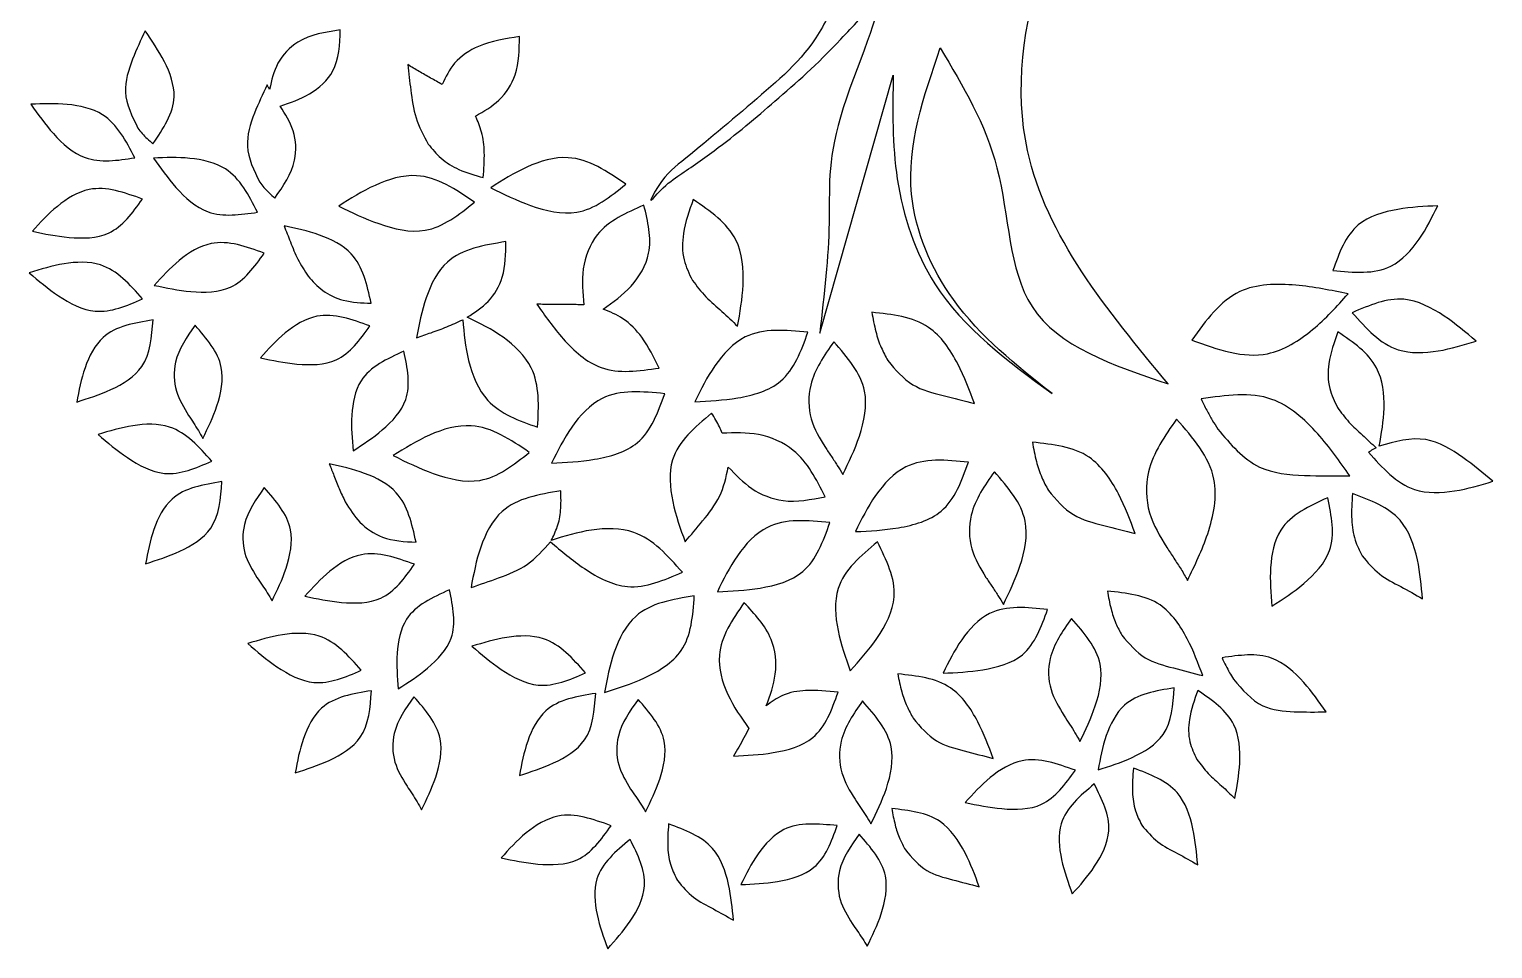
# Model space of a CAD drawing. Extents: x 1 to 437, y 7 to 187.
# Drawn here: x 24.1 to 41.7, y 15.07 to 26.13 of the extents above; entities that cross this region are included whole.
import ezdxf

# ---------------------------------------------------------------- set-up
doc = ezdxf.new("R2010")
doc.units = 0
doc.layers.add('Base', color=7, linetype='CONTINUOUS')

msp = doc.modelspace()

# ---------------------------------------------------------------- linework, layer by layer
at = {"layer": 'Base', "color": 7}
msp.add_line((33.608498, 22.479594), (34.492037, 25.583107), dxfattribs=at)
at = {"layer": 'Base', "color": 3}
for p, q in [((24.123145, 25.23174), (24.123145, 25.23174)), ((25.40868, 24.94537), (25.40868, 24.94537)), ((28.901359, 24.751991), (28.901359, 24.751991)), ((25.596251, 24.585226), (25.596251, 24.585226)), ((26.87416, 24.294452), (26.87416, 24.294452)), ((29.65194, 24.228074), (29.65194, 24.228074)), ((27.823873, 24.007686), (27.823873, 24.007686)), ((24.139795, 23.703592), (24.139795, 23.703592)), ((39.779612, 23.231744), (39.779612, 23.231744)), ((24.10264, 23.203522), (24.10264, 23.203522)), ((27.455695, 23.163729), (27.455695, 23.163729)), ((32.077793, 23.113211), (32.077793, 23.113211)), ((25.605275, 23.052674), (25.605275, 23.052674)), ((30.206236, 22.82701), (30.206236, 22.82701)), ((40.011598, 22.724111), (40.011598, 22.724111)), ((28.760778, 22.420214), (28.760778, 22.420214)), ((38.083374, 22.395012), (38.083374, 22.395012)), ((26.882489, 22.181031), (26.882489, 22.181031)), ((34.42747, 22.147898), (34.42747, 22.147898)), ((24.674039, 21.649409), (24.674039, 21.649409)), ((32.106173, 21.652965), (32.106173, 21.652965)), ((26.019166, 21.489107), (26.019179, 21.489107)), ((39.835085, 21.583454), (39.835085, 21.583454)), ((38.396647, 21.323245), (38.396632, 21.323245)), ((24.930656, 21.257826), (24.930656, 21.257826)), ((27.9967, 21.062528), (27.9967, 21.062528)), ((28.478288, 21.004503), (28.478288, 21.004503)), ((33.67622, 21.10314), (33.67622, 21.10314)), ((30.384315, 20.91343), (30.384315, 20.91343)), ((27.903181, 20.448412), (27.903181, 20.448412)), ((36.358652, 20.584528), (36.358652, 20.584528)), ((34.037352, 20.089567), (34.037352, 20.089567)), ((31.99003, 19.966687), (31.990041, 19.966687)), ((37.782714, 19.899518), (37.782714, 19.899518)), ((40.131825, 19.799471), (40.131825, 19.799471)), ((25.502055, 19.703713), (25.502055, 19.703713)), ((26.839557, 19.539008), (26.839557, 19.539008)), ((35.607402, 19.53977), (35.607402, 19.53977)), ((29.415195, 19.417003), (29.415195, 19.417003)), ((32.377781, 19.365667), (32.377781, 19.365667)), ((27.418157, 19.312948), (27.418157, 19.312948)), ((39.046068, 19.192975), (39.046068, 19.192975)), ((37.241548, 18.84364), (37.241548, 18.84364)), ((26.729336, 18.742125), (26.729336, 18.742125)), ((29.425999, 18.710375), (29.425999, 18.710375)), ((33.975895, 18.414493), (33.975895, 18.414493)), ((35.091824, 18.386666), (35.091824, 18.386666)), ((38.585067, 18.3158), (38.585053, 18.3158)), ((28.540019, 18.198847), (28.540019, 18.198847)), ((31.020139, 18.154087), (31.020139, 18.154087)), ((34.733247, 17.843558), (34.733247, 17.843558)), ((36.549022, 17.87353), (36.549034, 17.87353)), ((32.571453, 17.389801), (32.571453, 17.389801)), ((38.145223, 17.348992), (38.145223, 17.348992)), ((27.300723, 17.188012), (27.300723, 17.188012)), ((29.997386, 17.156262), (29.997386, 17.156262)), ((36.95558, 17.222246), (36.95558, 17.222246)), ((28.645863, 17.02771), (28.645874, 17.027738)), ((31.334899, 16.991557), (31.334899, 16.991557)), ((34.033071, 16.869016), (34.033071, 16.869016)), ((35.359111, 16.830098), (35.359111, 16.830098)), ((37.481437, 16.558402), (37.481437, 16.558402)), ((34.638533, 16.261307), (34.638533, 16.261307)), ((29.776471, 16.163094), (29.776471, 16.163094)), ((31.898796, 15.891398), (31.898796, 15.891398)), ((32.660387, 15.842264), (32.660387, 15.842264)), ((36.646093, 15.729854), (36.646093, 15.729854)), ((34.00035, 15.373464), (34.00035, 15.373464)), ((31.059044, 15.070499), (31.059044, 15.070499))]:
    msp.add_line(p, q, dxfattribs=at)
at = {"layer": 'Base', "color": 7}
for points, knots in [([(36.021349, 32.503371), (35.922764, 32.271049), (35.588942, 31.484373), (34.85643, 30.083879), (33.990031, 28.313494), (32.26521, 27.096603), (31.260865, 26.79848), (29.635421, 26.814447), (30.890073, 26.774613), (31.648452, 26.825871), (32.699953, 26.953287), (33.366883, 27.36638), (33.714021, 27.112755), (33.660737, 26.902274), (33.845604, 26.62513), (33.582473, 25.922051), (32.870317, 25.315289), (32.079907, 24.639515), (31.712351, 24.35944), (31.546434, 24.027104), (31.732802, 24.24868), (31.935573, 24.388842), (32.467629, 24.752344), (33.125425, 25.313639), (33.678774, 25.800537), (34.573198, 26.804383), (33.65968, 24.88488), (33.764984, 23.845005), (33.661321, 22.940494), (33.608498, 22.479594)], [0, 0, 0, 0, 0.756961, 2.563186, 4.736691, 6.674563, 8.263425, 8.967887, 9.505715, 10.687115, 11.889524, 12.540486, 12.787425, 12.920579, 13.137289, 13.716584, 14.884507, 16.062096, 16.556556, 16.664384, 16.775233, 17.100714, 17.634801, 18.577944, 19.66828, 20.191237, 21.551385, 22.8317, 24.161917, 24.161917, 24.161917, 24.161917]), ([(37.796848, 21.868272), (37.063309, 22.755732), (35.304427, 24.883685), (36.86083, 28.788704), (38.755852, 30.166761), (39.42518, 30.653495)], [0, 0, 0, 0, 3.276543, 7.856513, 10.357543, 10.357543, 10.357543, 10.357543]), ([(36.403932, 21.749852), (35.970907, 22.091465), (35.178483, 22.716608), (34.504495, 24.291685), (34.857982, 25.323189), (35.058855, 25.909356)], [0, 0, 0, 0, 1.641779, 3.004414, 4.797955, 4.797955, 4.797955, 4.797955]), ([(35.058855, 25.909356), (35.330947, 25.452644), (35.896614, 24.503158), (35.866931, 22.520551), (37.135002, 22.091965), (37.796848, 21.868272)], [0, 0, 0, 0, 1.595866, 3.317737, 5.19759, 5.19759, 5.19759, 5.19759]), ([(34.492037, 25.583107), (34.485639, 25.166018), (34.472396, 24.302613), (34.965852, 22.805453), (35.869667, 22.142022), (36.403932, 21.749852)], [0, 0, 0, 0, 1.250724, 2.589091, 4.523999, 4.523999, 4.523999, 4.523999])]:
    msp.add_open_spline(points, degree=3, knots=knots, dxfattribs=at)
at = {"layer": 'Base', "color": 3}
for points, knots in [([(25.49645, 26.116281), (25.444151, 26.004901), (25.334924, 25.772279), (25.205319, 25.356489), (25.338179, 25.087897), (25.40868, 24.94537)], [0, 0, 0, 0, 0.372565, 0.778112, 1.236614, 1.236614, 1.236614, 1.236614]), ([(25.590027, 24.754757), (25.713927, 24.939161), (25.924623, 25.252744), (25.74174, 25.758929), (25.578356, 25.996956), (25.49645, 26.116281)], [0, 0, 0, 0, 0.622761, 1.05902, 1.497571, 1.497571, 1.497571, 1.497571]), ([(27.84288, 26.126724), (27.663611, 26.099762), (27.36518, 26.054879), (27.066549, 25.743981), (27.016811, 25.520014), (26.992798, 25.411883)], [0, 0, 0, 0, 0.529275, 0.881086, 1.209496, 1.209496, 1.209496, 1.209496]), ([(27.119499, 25.210066), (27.240184, 25.251587), (27.484129, 25.335514), (27.826447, 25.640551), (27.83697, 25.951874), (27.84288, 26.126724)], [0, 0, 0, 0, 0.383483, 0.775145, 1.276946, 1.276946, 1.276946, 1.276946]), ([(29.99718, 26.046601), (29.830146, 26.020829), (29.546496, 25.977065), (29.205681, 25.758811), (29.111074, 25.560241), (29.067726, 25.469259)], [0, 0, 0, 0, 0.504501, 0.856723, 1.15458, 1.15458, 1.15458, 1.15458]), ([(29.469791, 25.090347), (29.568836, 25.147457), (29.773293, 25.265347), (29.993491, 25.610829), (29.995855, 25.890083), (29.99718, 26.046601)], [0, 0, 0, 0, 0.340104, 0.702075, 1.163672, 1.163672, 1.163672, 1.163672]), ([(29.067726, 25.469259), (29.021437, 25.495715), (28.929083, 25.5485), (28.789345, 25.625206), (28.699258, 25.681198), (28.654245, 25.709176)], [0, 0, 0, 0, 0.159952, 0.319133, 0.478099, 0.478099, 0.478099, 0.478099]), ([(28.654245, 25.709176), (28.666081, 25.607154), (28.690888, 25.393332), (28.734717, 25.059365), (28.845161, 24.855649), (28.901359, 24.751991)], [0, 0, 0, 0, 0.308849, 0.647298, 0.997924, 0.997924, 0.997924, 0.997924]), ([(26.96193, 25.465364), (26.909632, 25.353979), (26.800408, 25.121354), (26.670799, 24.705566), (26.803659, 24.436977), (26.87416, 24.294452)], [0, 0, 0, 0, 0.372576, 0.778117, 1.236613, 1.236613, 1.236613, 1.236613]), ([(26.992798, 25.411883), (26.989298, 25.417804), (26.982304, 25.429635), (26.971864, 25.447378), (26.965237, 25.459376), (26.96193, 25.465364)], [0, 0, 0, 0, 0.020634, 0.041234, 0.061753, 0.061753, 0.061753, 0.061753]), ([(25.370904, 24.587512), (25.266043, 24.790724), (25.089317, 25.133206), (24.558102, 25.249012), (24.267486, 25.237472), (24.123145, 25.23174)], [0, 0, 0, 0, 0.646028, 1.088775, 1.525665, 1.525665, 1.525665, 1.525665]), ([(24.123145, 25.23174), (24.207494, 25.11197), (24.383143, 24.862559), (24.78994, 24.50097), (25.164043, 24.556697), (25.370904, 24.587512)], [0, 0, 0, 0, 0.443843, 0.924264, 1.518495, 1.518495, 1.518495, 1.518495]), ([(27.055507, 24.103839), (27.156264, 24.248006), (27.32658, 24.491702), (27.304677, 24.918996), (27.180095, 25.114818), (27.119499, 25.210066)], [0, 0, 0, 0, 0.51313, 0.867379, 1.202861, 1.202861, 1.202861, 1.202861]), ([(29.5617, 24.34909), (29.569648, 24.450669), (29.583976, 24.633797), (29.556232, 24.888103), (29.496872, 25.026987), (29.469791, 25.090347)], [0, 0, 0, 0, 0.305641, 0.551015, 0.75687, 0.75687, 0.75687, 0.75687]), ([(25.40868, 24.94537), (25.425395, 24.923931), (25.460109, 24.879408), (25.521907, 24.816744), (25.566783, 24.775908), (25.590027, 24.754757)], [0, 0, 0, 0, 0.081494, 0.169247, 0.263542, 0.263542, 0.263542, 0.263542]), ([(28.901359, 24.751991), (28.949592, 24.693657), (29.052378, 24.569344), (29.281591, 24.429155), (29.462693, 24.37739), (29.5617, 24.34909)], [0, 0, 0, 0, 0.225977, 0.481569, 0.789814, 0.789814, 0.789814, 0.789814]), ([(26.84842, 23.933349), (26.743097, 24.136843), (26.565345, 24.480275), (26.033213, 24.600868), (25.741048, 24.590409), (25.596251, 24.585226)], [0, 0, 0, 0, 0.648302, 1.094127, 1.532174, 1.532174, 1.532174, 1.532174]), ([(25.596251, 24.585226), (25.68104, 24.464882), (25.85788, 24.213887), (26.264974, 23.848559), (26.641044, 23.903212), (26.84842, 23.933349)], [0, 0, 0, 0, 0.446122, 0.930454, 1.525841, 1.525841, 1.525841, 1.525841]), ([(31.277329, 24.270294), (31.0532, 24.422812), (30.679953, 24.676804), (30.073344, 24.496291), (29.791629, 24.316984), (29.65194, 24.228074)], [0, 0, 0, 0, 0.764659, 1.273402, 1.773777, 1.773777, 1.773777, 1.773777]), ([(26.87416, 24.294452), (26.890875, 24.273007), (26.925584, 24.228474), (26.987383, 24.165809), (27.032262, 24.124984), (27.055507, 24.103839)], [0, 0, 0, 0, 0.081509, 0.169262, 0.263544, 0.263544, 0.263544, 0.263544]), ([(29.456899, 24.054366), (29.231973, 24.206525), (28.856462, 24.460553), (28.247804, 24.277063), (27.96424, 24.096879), (27.823873, 24.007686)], [0, 0, 0, 0, 0.765976, 1.278782, 1.781452, 1.781452, 1.781452, 1.781452]), ([(25.46391, 24.09128), (25.246756, 24.169612), (24.884821, 24.300168), (24.4249, 24.018385), (24.234184, 23.807809), (24.139795, 23.703592)], [0, 0, 0, 0, 0.650385, 1.084009, 1.508904, 1.508904, 1.508904, 1.508904]), ([(29.65194, 24.228074), (29.807217, 24.151779), (30.128243, 23.994046), (30.747045, 23.845524), (31.089492, 24.119832), (31.277329, 24.270294)], [0, 0, 0, 0, 0.524989, 1.085387, 1.766217, 1.766217, 1.766217, 1.766217]), ([(24.139795, 23.703592), (24.284122, 23.673827), (24.582664, 23.612257), (25.125332, 23.62285), (25.344199, 23.925658), (25.46391, 24.09128)], [0, 0, 0, 0, 0.447382, 0.925412, 1.502528, 1.502528, 1.502528, 1.502528]), ([(27.823873, 24.007686), (27.97983, 23.931673), (28.302826, 23.774246), (28.924515, 23.628878), (29.268459, 23.903762), (29.456899, 24.054366)], [0, 0, 0, 0, 0.526327, 1.090058, 1.773186, 1.773186, 1.773186, 1.773186]), ([(31.493954, 24.01858), (31.282031, 23.925258), (30.928601, 23.769621), (30.729692, 23.254484), (30.75789, 22.962117), (30.771838, 22.817499)], [0, 0, 0, 0, 0.664218, 1.107739, 1.541863, 1.541863, 1.541863, 1.541863]), ([(31.003971, 22.768223), (31.122317, 22.851876), (31.362833, 23.021887), (31.626072, 23.47535), (31.541653, 23.822457), (31.493954, 24.01858)], [0, 0, 0, 0, 0.434174, 0.882378, 1.464586, 1.464586, 1.464586, 1.464586]), ([(32.086587, 24.085777), (32.039087, 23.951472), (31.956392, 23.717648), (31.951531, 23.369347), (32.038199, 23.193515), (32.077781, 23.113211)], [0, 0, 0, 0, 0.426591, 0.742691, 1.00841, 1.00841, 1.00841, 1.00841]), ([(32.62065, 22.561015), (32.649853, 22.724823), (32.710837, 23.066905), (32.656895, 23.695695), (32.291944, 23.945316), (32.086587, 24.085777)], [0, 0, 0, 0, 0.503664, 1.051805, 1.757127, 1.757127, 1.757127, 1.757127]), ([(39.779612, 23.231744), (40.028196, 23.208003), (40.442361, 23.168447), (40.837431, 23.598725), (40.973219, 23.873941), (41.040725, 24.010762)], [0, 0, 0, 0, 0.700649, 1.167349, 1.628745, 1.628745, 1.628745, 1.628745]), ([(41.040725, 24.010762), (40.882356, 24.002805), (40.555432, 23.986378), (39.992387, 23.821329), (39.855137, 23.441018), (39.779612, 23.231744)], [0, 0, 0, 0, 0.481397, 0.993765, 1.620681, 1.620681, 1.620681, 1.620681]), ([(28.214145, 22.837847), (28.164783, 23.058919), (28.081109, 23.433658), (27.594518, 23.676894), (27.308708, 23.7395), (27.166383, 23.770676)], [0, 0, 0, 0, 0.639455, 1.083942, 1.52484, 1.52484, 1.52484, 1.52484]), ([(27.166383, 23.770676), (27.19229, 23.706016), (27.246449, 23.570842), (27.326996, 23.360054), (27.412249, 23.230004), (27.455695, 23.163729)], [0, 0, 0, 0, 0.20913, 0.437191, 0.674195, 0.674195, 0.674195, 0.674195]), ([(26.92939, 23.440363), (26.712235, 23.518693), (26.350297, 23.649247), (25.890385, 23.367455), (25.699664, 23.156887), (25.605275, 23.052674)], [0, 0, 0, 0, 0.650385, 1.084011, 1.508897, 1.508897, 1.508897, 1.508897]), ([(25.605275, 23.052674), (25.749602, 23.022909), (26.048144, 22.96134), (26.590811, 22.971933), (26.809679, 23.274741), (26.92939, 23.440363)], [0, 0, 0, 0, 0.447382, 0.925412, 1.502528, 1.502528, 1.502528, 1.502528]), ([(29.833141, 23.579075), (29.570484, 23.536256), (29.13197, 23.464767), (28.850867, 22.905543), (28.790792, 22.581907), (28.760778, 22.420214)], [0, 0, 0, 0, 0.744505, 1.242975, 1.74067, 1.74067, 1.74067, 1.74067]), ([(29.370079, 22.67015), (29.459022, 22.727472), (29.642926, 22.845995), (29.832477, 23.174272), (29.832902, 23.433474), (29.833141, 23.579075)], [0, 0, 0, 0, 0.314669, 0.650632, 1.081238, 1.081238, 1.081238, 1.081238]), ([(25.464882, 22.890143), (25.31189, 23.062195), (25.055643, 23.350365), (24.514048, 23.330943), (24.239011, 23.245759), (24.10264, 23.203522)], [0, 0, 0, 0, 0.65022, 1.089056, 1.520628, 1.520628, 1.520628, 1.520628]), ([(24.10264, 23.203522), (24.214803, 23.108062), (24.447558, 22.909968), (24.929673, 22.658758), (25.274949, 22.808029), (25.464882, 22.890143)], [0, 0, 0, 0, 0.446557, 0.926669, 1.513692, 1.513692, 1.513692, 1.513692]), ([(27.455695, 23.163729), (27.510849, 23.102251), (27.627223, 22.972533), (27.896331, 22.850301), (28.100996, 22.842281), (28.214145, 22.837847)], [0, 0, 0, 0, 0.246005, 0.519066, 0.856678, 0.856678, 0.856678, 0.856678]), ([(32.077793, 23.113211), (32.129455, 23.044594), (32.233499, 22.906404), (32.435283, 22.742409), (32.558958, 22.621384), (32.62065, 22.561015)], [0, 0, 0, 0, 0.256684, 0.516945, 0.775978, 0.775978, 0.775978, 0.775978]), ([(39.962458, 22.950341), (39.757354, 22.992822), (39.333839, 23.080541), (38.562727, 23.063149), (38.253155, 22.631659), (38.083374, 22.395012)], [0, 0, 0, 0, 0.635806, 1.312868, 2.13519, 2.13519, 2.13519, 2.13519]), ([(38.083374, 22.395012), (38.392716, 22.282843), (38.907422, 22.096208), (39.558972, 22.50147), (39.828674, 22.801508), (39.962458, 22.950341)], [0, 0, 0, 0, 0.92573, 1.540299, 2.145222, 2.145222, 2.145222, 2.145222]), ([(41.501955, 22.382876), (41.379223, 22.486978), (41.124273, 22.703227), (40.596647, 22.97643), (40.219106, 22.813605), (40.011598, 22.724111)], [0, 0, 0, 0, 0.487882, 1.013478, 1.654906, 1.654906, 1.654906, 1.654906]), ([(28.198966, 22.564289), (27.982525, 22.643111), (27.622808, 22.77411), (27.165068, 22.494294), (26.976187, 22.284903), (26.882489, 22.181031)], [0, 0, 0, 0, 0.64864, 1.078019, 1.500692, 1.500692, 1.500692, 1.500692]), ([(30.771838, 22.817499), (30.709169, 22.820094), (30.583172, 22.825313), (30.394537, 22.81928), (30.268722, 22.824501), (30.206236, 22.827094)], [0, 0, 0, 0, 0.18811, 0.378205, 0.565768, 0.565768, 0.565768, 0.565768]), ([(30.206236, 22.82701), (30.305999, 22.685383), (30.51416, 22.389871), (30.992381, 21.959031), (31.434965, 22.022832), (31.678807, 22.057982)], [0, 0, 0, 0, 0.525025, 1.095496, 1.795418, 1.795418, 1.795418, 1.795418]), ([(31.678807, 22.057982), (31.61549, 22.185273), (31.504745, 22.407913), (31.267117, 22.659764), (31.085969, 22.734426), (31.003971, 22.768223)], [0, 0, 0, 0, 0.425893, 0.744916, 1.008749, 1.008749, 1.008749, 1.008749]), ([(35.470104, 21.629654), (35.410268, 21.789798), (35.285176, 22.124593), (34.925684, 22.654611), (34.481393, 22.702445), (34.234541, 22.729022)], [0, 0, 0, 0, 0.5177, 1.082301, 1.788209, 1.788209, 1.788209, 1.788209]), ([(34.234541, 22.729022), (34.249, 22.651197), (34.27587, 22.506577), (34.339347, 22.310103), (34.399647, 22.199111), (34.42747, 22.147898)], [0, 0, 0, 0, 0.237425, 0.441197, 0.615773, 0.615773, 0.615773, 0.615773]), ([(40.011598, 22.724111), (40.178915, 22.536523), (40.459546, 22.221893), (41.051729, 22.243784), (41.352822, 22.336804), (41.501955, 22.382876)], [0, 0, 0, 0, 0.709997, 1.190837, 1.662726, 1.662726, 1.662726, 1.662726]), ([(24.674039, 21.649409), (24.81095, 21.69297), (25.09371, 21.782936), (25.549917, 22.063351), (25.576185, 22.432518), (25.59073, 22.636933)], [0, 0, 0, 0, 0.436145, 0.900767, 1.477244, 1.477244, 1.477244, 1.477244]), ([(25.59073, 22.636933), (25.367017, 22.600287), (24.993243, 22.539059), (24.751698, 22.063233), (24.699892, 21.787174), (24.674039, 21.649409)], [0, 0, 0, 0, 0.634715, 1.060464, 1.484585, 1.484585, 1.484585, 1.484585]), ([(26.096387, 22.572417), (25.997939, 22.43169), (25.83142, 22.193656), (25.842574, 21.77594), (25.961547, 21.582695), (26.019166, 21.489107)], [0, 0, 0, 0, 0.502467, 0.849899, 1.176171, 1.176171, 1.176171, 1.176171]), ([(26.189964, 21.21092), (26.25159, 21.338188), (26.38013, 21.603641), (26.481939, 22.130639), (26.235062, 22.413519), (26.096387, 22.572417)], [0, 0, 0, 0, 0.428352, 0.893451, 1.489534, 1.489534, 1.489534, 1.489534]), ([(26.882489, 22.181031), (27.026123, 22.150935), (27.322584, 22.088817), (27.86279, 22.097008), (28.079955, 22.398865), (28.198966, 22.564289)], [0, 0, 0, 0, 0.445618, 0.919762, 1.494658, 1.494658, 1.494658, 1.494658]), ([(28.760778, 22.420214), (28.819013, 22.441498), (28.940493, 22.485897), (29.128493, 22.552336), (29.253139, 22.60994), (29.316615, 22.639275)], [0, 0, 0, 0, 0.186031, 0.388071, 0.59773, 0.59773, 0.59773, 0.59773]), ([(29.316615, 22.639275), (29.331392, 22.475776), (29.362018, 22.136897), (29.591532, 21.570206), (29.991553, 21.426533), (30.216114, 21.345879)], [0, 0, 0, 0, 0.49584, 1.027709, 1.708417, 1.708417, 1.708417, 1.708417]), ([(30.216114, 21.345879), (30.229073, 21.598167), (30.251046, 22.025938), (29.814038, 22.452927), (29.517703, 22.59792), (29.370079, 22.67015)], [0, 0, 0, 0, 0.71773, 1.216963, 1.712543, 1.712543, 1.712543, 1.712543]), ([(33.466577, 22.489302), (33.19878, 22.515055), (32.752829, 22.557938), (32.325505, 22.096384), (32.179001, 21.8002), (32.106173, 21.652965)], [0, 0, 0, 0, 0.755243, 1.257676, 1.754326, 1.754326, 1.754326, 1.754326]), ([(32.106173, 21.652965), (32.276896, 21.661361), (32.629279, 21.67869), (33.2368, 21.854275), (33.385045, 22.263976), (33.466577, 22.489302)], [0, 0, 0, 0, 0.519018, 1.071286, 1.746226, 1.746226, 1.746226, 1.746226]), ([(33.777767, 22.373648), (33.661734, 22.208638), (33.465828, 21.930041), (33.470705, 21.43997), (33.609202, 21.21298), (33.67622, 21.10314)], [0, 0, 0, 0, 0.591187, 0.998135, 1.379694, 1.379694, 1.379694, 1.379694]), ([(33.885522, 20.775903), (33.958075, 20.925258), (34.109322, 21.236607), (34.230514, 21.855014), (33.940635, 22.187078), (33.777767, 22.373648)], [0, 0, 0, 0, 0.503061, 1.048692, 1.748364, 1.748364, 1.748364, 1.748364]), ([(39.83979, 22.49252), (39.795861, 22.367276), (39.719147, 22.14856), (39.717028, 21.823178), (39.798108, 21.658527), (39.835077, 21.583454)], [0, 0, 0, 0, 0.397291, 0.693797, 0.942293, 0.942293, 0.942293, 0.942293]), ([(40.337074, 21.119678), (40.364002, 21.269175), (40.419923, 21.579638), (40.352291, 22.144965), (40.024227, 22.367443), (39.83979, 22.49252)], [0, 0, 0, 0, 0.458926, 0.95306, 1.587589, 1.587589, 1.587589, 1.587589]), ([(28.608339, 22.2609), (28.404274, 22.16739), (28.061083, 22.010129), (27.961041, 21.485305), (27.984805, 21.203553), (27.9967, 21.062528)], [0, 0, 0, 0, 0.627398, 1.05514, 1.483787, 1.483787, 1.483787, 1.483787]), ([(27.9967, 21.062528), (28.115983, 21.139845), (28.363043, 21.299985), (28.723163, 21.694618), (28.649451, 22.058147), (28.608339, 22.2609)], [0, 0, 0, 0, 0.431159, 0.893018, 1.475463, 1.475463, 1.475463, 1.475463]), ([(34.42747, 22.147898), (34.519928, 22.038141), (34.697693, 21.827116), (35.097167, 21.726907), (35.345577, 21.662127), (35.470104, 21.629654)], [0, 0, 0, 0, 0.419154, 0.805888, 1.19463, 1.19463, 1.19463, 1.19463]), ([(31.74472, 21.749796), (31.476923, 21.775542), (31.030971, 21.818416), (30.603642, 21.356861), (30.457142, 21.06067), (30.384315, 20.91343)], [0, 0, 0, 0, 0.755245, 1.257678, 1.75434, 1.75434, 1.75434, 1.75434]), ([(30.384315, 20.91343), (30.555038, 20.921831), (30.907421, 20.939172), (31.514946, 21.114755), (31.663189, 21.524463), (31.74472, 21.749796)], [0, 0, 0, 0, 0.519018, 1.071287, 1.746239, 1.746239, 1.746239, 1.746239]), ([(39.983139, 20.762554), (39.862295, 20.933931), (39.610433, 21.291112), (39.028484, 21.80923), (38.49284, 21.730252), (38.197014, 21.686634)], [0, 0, 0, 0, 0.63537, 1.324233, 2.173971, 2.173971, 2.173971, 2.173971]), ([(38.197014, 21.686634), (38.218098, 21.641248), (38.258492, 21.554296), (38.325981, 21.433353), (38.373689, 21.359016), (38.396647, 21.323245)], [0, 0, 0, 0, 0.150095, 0.287556, 0.415057, 0.415057, 0.415057, 0.415057]), ([(26.019179, 21.489107), (26.038969, 21.458449), (26.078416, 21.397337), (26.137011, 21.305578), (26.172338, 21.242428), (26.189964, 21.21092)], [0, 0, 0, 0, 0.109478, 0.218226, 0.32651, 0.32651, 0.32651, 0.32651]), ([(32.308032, 21.514902), (32.108065, 21.346601), (31.770559, 21.062541), (31.819821, 20.437787), (31.933126, 20.124185), (31.99003, 19.966687)], [0, 0, 0, 0, 0.731022, 1.233826, 1.74112, 1.74112, 1.74112, 1.74112]), ([(32.43711, 21.273743), (32.425759, 21.299949), (32.402454, 21.353758), (32.359666, 21.434585), (32.325715, 21.487396), (32.308032, 21.514902)], [0, 0, 0, 0, 0.085658, 0.17588, 0.273949, 0.273949, 0.273949, 0.273949]), ([(39.835085, 21.583454), (39.879086, 21.523269), (39.967482, 21.402363), (40.136574, 21.253436), (40.244759, 21.149573), (40.298886, 21.097608)], [0, 0, 0, 0, 0.222968, 0.447931, 0.673186, 0.673186, 0.673186, 0.673186]), ([(26.297308, 20.936826), (26.143985, 21.109071), (25.886992, 21.39778), (25.34389, 21.383921), (25.067462, 21.299571), (24.930656, 21.257826)], [0, 0, 0, 0, 0.652343, 1.093428, 1.525615, 1.525615, 1.525615, 1.525615]), ([(30.115724, 21.043506), (29.890628, 21.195869), (29.514832, 21.450236), (28.903737, 21.272722), (28.619042, 21.09324), (28.478288, 21.004503)], [0, 0, 0, 0, 0.767847, 1.281907, 1.784585, 1.784585, 1.784585, 1.784585]), ([(37.899456, 21.443556), (37.758627, 21.242936), (37.520746, 20.904058), (37.531739, 20.308457), (37.700826, 20.032948), (37.782714, 19.899518)], [0, 0, 0, 0, 0.717695, 1.212299, 1.676786, 1.676786, 1.676786, 1.676786]), ([(38.031708, 19.503504), (38.119815, 19.684874), (38.303433, 20.062856), (38.449813, 20.813976), (38.097503, 21.217), (37.899456, 21.443556)], [0, 0, 0, 0, 0.610864, 1.273064, 2.12322, 2.12322, 2.12322, 2.12322]), ([(38.396632, 21.323245), (38.548251, 21.141628), (38.822065, 20.813641), (39.44182, 20.755481), (39.802771, 20.760197), (39.983139, 20.762554)], [0, 0, 0, 0, 0.678856, 1.22597, 1.772435, 1.772435, 1.772435, 1.772435]), ([(24.930656, 21.257826), (25.043243, 21.161851), (25.277152, 20.962456), (25.759582, 20.706671), (26.106813, 20.855291), (26.297308, 20.936826)], [0, 0, 0, 0, 0.448682, 0.932176, 1.519816, 1.519816, 1.519816, 1.519816]), ([(33.672272, 20.510191), (33.567919, 20.718082), (33.39255, 21.067453), (32.882749, 21.290844), (32.583026, 21.279343), (32.43711, 21.273743)], [0, 0, 0, 0, 0.675145, 1.134611, 1.570506, 1.570506, 1.570506, 1.570506]), ([(37.401286, 20.066284), (37.34145, 20.226428), (37.216359, 20.561224), (36.856866, 21.091241), (36.412575, 21.139075), (36.165722, 21.165652)], [0, 0, 0, 0, 0.5177, 1.082301, 1.788209, 1.788209, 1.788209, 1.788209]), ([(36.165722, 21.165652), (36.180182, 21.08782), (36.20705, 20.943194), (36.270524, 20.746718), (36.330828, 20.635735), (36.358652, 20.584528)], [0, 0, 0, 0, 0.237443, 0.441216, 0.615774, 0.615774, 0.615774, 0.615774]), ([(41.701997, 20.695837), (41.586442, 20.793176), (41.345919, 20.995786), (40.883579, 21.273603), (40.527155, 21.173215), (40.337074, 21.119678)], [0, 0, 0, 0, 0.457979, 0.95327, 1.519241, 1.519241, 1.519241, 1.519241]), ([(28.478288, 21.004503), (28.634626, 20.928017), (28.958605, 20.769515), (29.581024, 20.618822), (29.926722, 20.893392), (30.115724, 21.043506)], [0, 0, 0, 0, 0.528174, 1.094538, 1.777672, 1.777672, 1.777672, 1.777672]), ([(33.67622, 21.10314), (33.700074, 21.066988), (33.747822, 20.994621), (33.821283, 20.887856), (33.864205, 20.813053), (33.885522, 20.775903)], [0, 0, 0, 0, 0.129947, 0.260122, 0.388562, 0.388562, 0.388562, 0.388562]), ([(35.397759, 20.925932), (35.129961, 20.951685), (34.684007, 20.994569), (34.256682, 20.533002), (34.11018, 20.236808), (34.037352, 20.089567)], [0, 0, 0, 0, 0.755245, 1.257682, 1.75435, 1.75435, 1.75435, 1.75435]), ([(40.298886, 21.097608), (40.28877, 21.092269), (40.268201, 21.081414), (40.237785, 21.063505), (40.217477, 21.051), (40.207232, 21.044692)], [0, 0, 0, 0, 0.034314, 0.069764, 0.105861, 0.105861, 0.105861, 0.105861]), ([(40.207232, 21.044692), (40.374878, 20.856901), (40.65625, 20.54172), (41.249949, 20.558066), (41.55243, 20.650253), (41.701997, 20.695837)], [0, 0, 0, 0, 0.712127, 1.195211, 1.667715, 1.667715, 1.667715, 1.667715]), ([(28.754234, 19.962115), (28.704941, 20.183596), (28.621396, 20.558977), (28.138181, 20.810653), (27.851963, 20.875008), (27.709702, 20.906995)], [0, 0, 0, 0, 0.642059, 1.088208, 1.529104, 1.529104, 1.529104, 1.529104]), ([(27.709702, 20.906995), (27.729099, 20.85918), (27.769513, 20.759557), (27.826443, 20.603455), (27.877223, 20.500858), (27.903181, 20.448412)], [0, 0, 0, 0, 0.154815, 0.322554, 0.497963, 0.497963, 0.497963, 0.497963]), ([(31.990041, 19.966687), (32.060365, 20.050079), (32.207316, 20.224335), (32.429546, 20.505738), (32.482207, 20.74547), (32.508929, 20.867117)], [0, 0, 0, 0, 0.32845, 0.686339, 1.055023, 1.055023, 1.055023, 1.055023]), ([(32.508929, 20.867117), (32.596935, 20.774277), (32.778112, 20.583148), (33.199811, 20.414867), (33.503377, 20.476115), (33.672272, 20.510191)], [0, 0, 0, 0, 0.381739, 0.785885, 1.292733, 1.292733, 1.292733, 1.292733]), ([(34.037352, 20.089567), (34.208076, 20.097968), (34.560459, 20.115309), (35.167986, 20.290892), (35.316228, 20.7006), (35.397759, 20.925932)], [0, 0, 0, 0, 0.519021, 1.07129, 1.746242, 1.746242, 1.746242, 1.746242]), ([(35.708948, 20.810278), (35.592915, 20.645268), (35.39701, 20.366672), (35.401885, 19.8766), (35.540383, 19.64961), (35.607402, 19.53977)], [0, 0, 0, 0, 0.591187, 0.998135, 1.379695, 1.379695, 1.379695, 1.379695]), ([(35.816704, 19.212505), (35.889257, 19.361866), (36.040501, 19.673226), (36.161697, 20.291641), (35.871817, 20.623708), (35.708948, 20.810278)], [0, 0, 0, 0, 0.503079, 1.048718, 1.748391, 1.748391, 1.748391, 1.748391]), ([(25.502055, 19.703713), (25.638965, 19.747273), (25.921726, 19.837239), (26.377933, 20.117655), (26.404201, 20.486822), (26.418746, 20.691236)], [0, 0, 0, 0, 0.436144, 0.900766, 1.477244, 1.477244, 1.477244, 1.477244]), ([(26.418746, 20.691236), (26.195033, 20.65459), (25.821259, 20.593362), (25.579714, 20.117537), (25.527908, 19.841478), (25.502055, 19.703713)], [0, 0, 0, 0, 0.634715, 1.060464, 1.484585, 1.484585, 1.484585, 1.484585]), ([(26.928825, 20.6191), (26.829979, 20.478815), (26.663216, 20.242137), (26.66519, 19.825445), (26.782699, 19.63241), (26.839557, 19.539008)], [0, 0, 0, 0, 0.503196, 0.848949, 1.173083, 1.173083, 1.173083, 1.173083]), ([(27.022402, 19.257576), (27.084028, 19.384848), (27.212566, 19.650307), (27.314377, 20.177311), (27.0675, 20.460198), (26.928825, 20.6191)], [0, 0, 0, 0, 0.428364, 0.893465, 1.489559, 1.489559, 1.489559, 1.489559]), ([(27.903181, 20.448412), (27.956433, 20.362382), (28.067023, 20.183718), (28.368302, 19.98342), (28.616192, 19.969736), (28.754234, 19.962115)], [0, 0, 0, 0, 0.301729, 0.626616, 1.034889, 1.034889, 1.034889, 1.034889]), ([(30.495192, 20.580295), (30.232143, 20.536907), (29.7922, 20.464341), (29.507251, 19.904379), (29.445821, 19.579146), (29.415195, 19.417003)], [0, 0, 0, 0, 0.746758, 1.248938, 1.748205, 1.748205, 1.748205, 1.748205]), ([(30.380793, 19.984665), (30.40712, 20.037973), (30.463277, 20.151684), (30.501188, 20.355935), (30.497292, 20.501705), (30.495192, 20.580295)], [0, 0, 0, 0, 0.177756, 0.379167, 0.614784, 0.614784, 0.614784, 0.614784]), ([(36.358652, 20.584528), (36.45111, 20.474771), (36.628875, 20.263746), (37.028349, 20.163537), (37.276759, 20.098757), (37.401286, 20.066284)], [0, 0, 0, 0, 0.419154, 0.805888, 1.19463, 1.19463, 1.19463, 1.19463]), ([(39.718494, 20.497745), (39.495789, 20.395974), (39.121547, 20.224955), (39.008114, 19.653813), (39.03341, 19.346668), (39.046068, 19.192975)], [0, 0, 0, 0, 0.685077, 1.151228, 1.618112, 1.618112, 1.618112, 1.618112]), ([(39.046068, 19.192975), (39.176497, 19.277173), (39.446605, 19.45154), (39.842799, 19.879665), (39.762969, 20.276599), (39.718494, 20.497745)], [0, 0, 0, 0, 0.471037, 0.975485, 1.610098, 1.610098, 1.610098, 1.610098]), ([(40.015823, 20.547218), (40.008249, 20.443021), (39.994641, 20.255831), (40.031124, 19.997352), (40.100438, 19.861147), (40.131825, 19.799471)], [0, 0, 0, 0, 0.313351, 0.562933, 0.769474, 0.769474, 0.769474, 0.769474]), ([(40.85831, 19.282016), (40.844101, 19.43804), (40.814395, 19.764239), (40.620078, 20.32247), (40.232488, 20.466631), (40.015823, 20.547218)], [0, 0, 0, 0, 0.474465, 0.991965, 1.647947, 1.647947, 1.647947, 1.647947]), ([(33.730548, 20.197602), (33.463313, 20.223923), (33.019277, 20.267659), (32.594785, 19.807226), (32.44994, 19.512495), (32.377781, 19.365667)], [0, 0, 0, 0, 0.753183, 1.251485, 1.746168, 1.746168, 1.746168, 1.746168]), ([(31.956663, 19.601153), (31.780079, 19.800524), (31.484526, 20.134216), (30.857059, 20.133401), (30.538348, 20.033869), (30.380793, 19.984665)], [0, 0, 0, 0, 0.755937, 1.265228, 1.763135, 1.763135, 1.763135, 1.763135]), ([(32.377781, 19.365667), (32.547827, 19.373661), (32.898157, 19.39013), (33.503263, 19.564191), (33.649788, 19.972534), (33.730548, 20.197602)], [0, 0, 0, 0, 0.516941, 1.065003, 1.738037, 1.738037, 1.738037, 1.738037]), ([(29.415195, 19.417003), (29.525409, 19.454975), (29.755656, 19.534303), (30.112347, 19.672441), (30.283645, 19.869136), (30.369928, 19.968211)], [0, 0, 0, 0, 0.351198, 0.733685, 1.12188, 1.12188, 1.12188, 1.12188]), ([(30.369928, 19.968211), (30.500855, 19.856018), (30.771893, 19.623761), (31.334507, 19.332227), (31.736036, 19.505787), (31.956663, 19.601153)], [0, 0, 0, 0, 0.522677, 1.082017, 1.764183, 1.764183, 1.764183, 1.764183]), ([(34.301534, 19.967139), (34.101358, 19.798534), (33.763321, 19.51381), (33.806914, 18.887402), (33.919461, 18.57243), (33.975895, 18.414493)], [0, 0, 0, 0, 0.733169, 1.2381, 1.745927, 1.745927, 1.745927, 1.745927]), ([(33.975895, 18.414493), (34.086656, 18.538529), (34.316689, 18.796132), (34.605349, 19.354741), (34.410575, 19.747346), (34.301534, 19.967139)], [0, 0, 0, 0, 0.504354, 1.047463, 1.738223, 1.738223, 1.738223, 1.738223]), ([(37.782714, 19.899518), (37.811314, 19.855776), (37.868384, 19.768486), (37.954987, 19.63868), (38.006194, 19.548458), (38.031708, 19.503504)], [0, 0, 0, 0, 0.1568, 0.312899, 0.467916, 0.467916, 0.467916, 0.467916]), ([(28.734633, 19.696206), (28.518193, 19.775027), (28.158475, 19.906027), (27.700736, 19.62621), (27.511854, 19.416819), (27.418157, 19.312948)], [0, 0, 0, 0, 0.64864, 1.078019, 1.500692, 1.500692, 1.500692, 1.500692]), ([(40.131825, 19.799471), (40.196839, 19.721026), (40.326004, 19.565178), (40.599107, 19.43011), (40.771727, 19.331485), (40.85831, 19.282016)], [0, 0, 0, 0, 0.302102, 0.600197, 0.90019, 0.90019, 0.90019, 0.90019]), ([(26.839557, 19.539008), (26.860218, 19.507956), (26.901786, 19.445485), (26.966431, 19.354042), (27.003892, 19.289478), (27.022402, 19.257576)], [0, 0, 0, 0, 0.1119, 0.225128, 0.335719, 0.335719, 0.335719, 0.335719]), ([(27.418157, 19.312948), (27.561791, 19.282852), (27.858253, 19.220733), (28.398458, 19.228924), (28.615623, 19.530782), (28.734633, 19.696206)], [0, 0, 0, 0, 0.445618, 0.919762, 1.494658, 1.494658, 1.494658, 1.494658]), ([(35.607402, 19.53977), (35.631256, 19.503616), (35.679006, 19.431243), (35.752463, 19.324466), (35.795386, 19.249657), (35.816704, 19.212505)], [0, 0, 0, 0, 0.129953, 0.26014, 0.388585, 0.388585, 0.388585, 0.388585]), ([(29.156067, 19.389599), (28.951929, 19.296849), (28.609548, 19.141286), (28.504962, 18.619586), (28.528316, 18.339301), (28.540019, 18.198847)], [0, 0, 0, 0, 0.627215, 1.051969, 1.478615, 1.478615, 1.478615, 1.478615]), ([(28.540019, 18.198847), (28.65951, 18.275582), (28.906616, 18.434269), (29.270437, 18.824351), (29.197016, 19.187217), (29.156067, 19.389599)], [0, 0, 0, 0, 0.430957, 0.891216, 1.471639, 1.471639, 1.471639, 1.471639]), ([(38.215124, 18.356807), (38.159551, 18.505262), (38.043386, 18.815575), (37.708622, 19.306104), (37.296543, 19.350079), (37.067436, 19.374529)], [0, 0, 0, 0, 0.479964, 1.003262, 1.658509, 1.658509, 1.658509, 1.658509]), ([(37.067436, 19.374529), (37.080484, 19.303048), (37.104577, 19.171064), (37.161237, 18.991331), (37.216108, 18.890424), (37.241548, 18.84364)], [0, 0, 0, 0, 0.21797, 0.402465, 0.561943, 0.561943, 0.561943, 0.561943]), ([(31.020139, 18.154087), (31.181266, 18.205531), (31.514331, 18.311872), (32.051287, 18.642351), (32.08274, 19.076964), (32.100139, 19.317379)], [0, 0, 0, 0, 0.513438, 1.06133, 1.739614, 1.739614, 1.739614, 1.739614]), ([(32.100139, 19.317379), (31.83709, 19.273996), (31.397142, 19.201438), (31.112196, 18.641469), (31.050766, 18.316232), (31.020139, 18.154087)], [0, 0, 0, 0, 0.746754, 1.248941, 1.748214, 1.748214, 1.748214, 1.748214]), ([(32.69779, 19.234716), (32.558855, 19.031735), (32.323708, 18.688191), (32.478939, 18.112885), (32.664401, 17.851534), (32.757039, 17.720989)], [0, 0, 0, 0, 0.697635, 1.180749, 1.662906, 1.662906, 1.662906, 1.662906]), ([(32.965856, 17.994293), (33.011665, 18.119109), (33.106041, 18.376254), (33.055172, 18.857717), (32.82695, 19.098466), (32.69779, 19.234716)], [0, 0, 0, 0, 0.396737, 0.817358, 1.36578, 1.36578, 1.36578, 1.36578]), ([(36.349709, 19.153633), (36.101745, 19.178384), (35.690176, 19.219466), (35.29358, 18.795553), (35.158915, 18.522635), (35.091824, 18.386666)], [0, 0, 0, 0, 0.699579, 1.161158, 1.619429, 1.619429, 1.619429, 1.619429]), ([(35.091824, 18.386666), (35.249777, 18.393756), (35.575066, 18.408356), (36.138063, 18.566062), (36.274542, 18.944955), (36.349709, 19.153633)], [0, 0, 0, 0, 0.480289, 0.989106, 1.612906, 1.612906, 1.612906, 1.612906]), ([(36.636793, 19.044413), (36.52922, 18.891962), (36.348008, 18.635151), (36.357353, 18.182931), (36.486363, 17.974677), (36.549022, 17.87353)], [0, 0, 0, 0, 0.54601, 0.919776, 1.272745, 1.272745, 1.272745, 1.272745]), ([(36.737459, 17.564779), (36.804766, 17.703112), (36.944973, 17.991278), (37.056982, 18.564238), (36.788044, 18.87157), (36.636793, 19.044413)], [0, 0, 0, 0, 0.466067, 0.970873, 1.619639, 1.619639, 1.619639, 1.619639]), ([(28.095988, 18.421126), (27.942666, 18.593377), (27.685675, 18.882095), (27.142569, 18.868226), (26.866142, 18.783872), (26.729336, 18.742125)], [0, 0, 0, 0, 0.652351, 1.093436, 1.525624, 1.525624, 1.525624, 1.525624]), ([(30.792649, 18.389376), (30.639327, 18.561627), (30.382338, 18.850345), (29.839232, 18.836476), (29.562804, 18.752122), (29.425999, 18.710375)], [0, 0, 0, 0, 0.652349, 1.093434, 1.525622, 1.525622, 1.525622, 1.525622]), ([(37.241548, 18.84364), (37.327901, 18.741391), (37.494287, 18.544376), (37.866805, 18.448508), (38.099005, 18.387378), (38.215124, 18.356807)], [0, 0, 0, 0, 0.391177, 0.753724, 1.116393, 1.116393, 1.116393, 1.116393]), ([(26.729336, 18.742125), (26.841924, 18.646158), (27.075838, 18.446775), (27.558259, 18.190992), (27.905492, 18.339598), (28.095988, 18.421126)], [0, 0, 0, 0, 0.44867, 0.932164, 1.519799, 1.519799, 1.519799, 1.519799]), ([(29.425999, 18.710375), (29.538587, 18.614408), (29.772502, 18.415025), (30.254922, 18.159242), (30.602153, 18.307848), (30.792649, 18.389376)], [0, 0, 0, 0, 0.448671, 0.932165, 1.519797, 1.519797, 1.519797, 1.519797]), ([(39.699339, 17.920379), (39.614549, 18.040718), (39.437704, 18.291706), (39.030619, 18.657039), (38.654546, 18.60239), (38.44717, 18.572256)], [0, 0, 0, 0, 0.446112, 0.930448, 1.525835, 1.525835, 1.525835, 1.525835]), ([(38.44717, 18.572256), (38.46184, 18.540343), (38.48997, 18.47915), (38.535902, 18.393418), (38.569107, 18.340995), (38.585067, 18.3158)], [0, 0, 0, 0, 0.105358, 0.202026, 0.291479, 0.291479, 0.291479, 0.291479]), ([(35.694775, 17.359942), (35.639202, 17.508398), (35.52304, 17.818715), (35.188278, 18.309254), (34.776196, 18.353219), (34.547088, 18.377663)], [0, 0, 0, 0, 0.479969, 1.003272, 1.658518, 1.658518, 1.658518, 1.658518]), ([(34.547088, 18.377663), (34.560849, 18.305772), (34.586392, 18.172328), (34.650085, 17.992498), (34.706948, 17.890659), (34.733247, 17.843558)], [0, 0, 0, 0, 0.219424, 0.40729, 0.568947, 0.568947, 0.568947, 0.568947]), ([(38.585053, 18.3158), (38.691527, 18.188491), (38.884021, 17.958327), (39.31905, 17.916017), (39.572734, 17.918927), (39.699339, 17.920379)], [0, 0, 0, 0, 0.47649, 0.861448, 1.244972, 1.244972, 1.244972, 1.244972]), ([(27.300723, 17.188012), (27.437633, 17.231573), (27.720394, 17.321538), (28.176601, 17.601955), (28.202869, 17.971121), (28.217414, 18.175536)], [0, 0, 0, 0, 0.436145, 0.900766, 1.477244, 1.477244, 1.477244, 1.477244]), ([(28.217414, 18.175536), (27.9937, 18.138895), (27.619923, 18.077675), (27.378382, 17.601841), (27.326576, 17.325779), (27.300723, 17.188012)], [0, 0, 0, 0, 0.634711, 1.060466, 1.484593, 1.484593, 1.484593, 1.484593]), ([(29.997386, 17.156262), (30.134296, 17.199823), (30.417056, 17.289789), (30.873262, 17.570205), (30.89953, 17.939371), (30.914075, 18.143786)], [0, 0, 0, 0, 0.436143, 0.900765, 1.477242, 1.477242, 1.477242, 1.477242]), ([(30.914075, 18.143786), (30.690361, 18.107145), (30.316583, 18.045925), (30.075042, 17.570091), (30.023238, 17.294029), (29.997386, 17.156262)], [0, 0, 0, 0, 0.634712, 1.060466, 1.484593, 1.484593, 1.484593, 1.484593]), ([(32.571453, 17.389801), (32.729406, 17.39689), (33.054694, 17.411491), (33.617691, 17.569197), (33.75417, 17.948089), (33.829337, 18.156768)], [0, 0, 0, 0, 0.480289, 0.989106, 1.612906, 1.612906, 1.612906, 1.612906]), ([(33.829337, 18.156768), (33.699906, 18.170779), (33.476297, 18.194984), (33.168926, 18.142603), (33.02873, 18.040213), (32.965856, 17.994293)], [0, 0, 0, 0, 0.390641, 0.674886, 0.906024, 0.906024, 0.906024, 0.906024]), ([(36.95558, 17.222246), (37.092492, 17.265808), (37.375253, 17.355778), (37.831455, 17.636198), (37.857726, 18.00536), (37.872272, 18.209769)], [0, 0, 0, 0, 0.436149, 0.900774, 1.477239, 1.477239, 1.477239, 1.477239]), ([(37.872272, 18.209769), (37.648558, 18.173131), (37.274782, 18.111916), (37.033236, 17.636082), (36.981433, 17.360017), (36.95558, 17.222246)], [0, 0, 0, 0, 0.634711, 1.060459, 1.484598, 1.484598, 1.484598, 1.484598]), ([(38.154655, 18.179318), (38.114166, 18.064797), (38.0436, 17.865208), (38.038125, 17.567976), (38.111683, 17.41758), (38.145229, 17.348992)], [0, 0, 0, 0, 0.363834, 0.634098, 0.860688, 0.860688, 0.860688, 0.860688]), ([(38.600205, 16.878442), (38.625623, 17.018047), (38.678682, 17.309467), (38.639447, 17.845952), (38.329037, 18.059404), (38.154655, 18.179318)], [0, 0, 0, 0, 0.429781, 0.897149, 1.496297, 1.496297, 1.496297, 1.496297]), ([(28.727493, 18.103428), (28.628842, 17.963457), (28.462549, 17.727511), (28.470264, 17.312193), (28.588494, 17.120652), (28.645863, 17.02771)], [0, 0, 0, 0, 0.501274, 0.844987, 1.168982, 1.168982, 1.168982, 1.168982]), ([(28.82107, 16.741903), (28.882696, 16.869171), (29.011237, 17.134627), (29.113044, 17.661633), (28.866168, 17.944523), (28.727493, 18.103428)], [0, 0, 0, 0, 0.428353, 0.89346, 1.489559, 1.489559, 1.489559, 1.489559]), ([(31.424169, 18.071678), (31.325323, 17.931386), (31.15856, 17.694698), (31.160532, 17.277998), (31.278041, 17.08496), (31.334899, 16.991557)], [0, 0, 0, 0, 0.503214, 0.848974, 1.173108, 1.173108, 1.173108, 1.173108]), ([(31.513334, 16.717773), (31.575247, 16.84436), (31.704104, 17.107818), (31.809041, 17.63203), (31.562736, 17.91339), (31.424169, 18.071678)], [0, 0, 0, 0, 0.427006, 0.888707, 1.482519, 1.482519, 1.482519, 1.482519]), ([(34.12407, 18.051979), (34.0165, 17.89844), (33.834588, 17.638791), (33.841635, 17.182736), (33.970671, 16.971275), (34.033071, 16.869016)], [0, 0, 0, 0, 0.549174, 0.928705, 1.284106, 1.284106, 1.284106, 1.284106]), ([(34.224736, 16.572316), (34.292042, 16.710654), (34.432247, 16.998826), (34.544258, 17.571793), (34.275321, 17.879131), (34.12407, 18.051979)], [0, 0, 0, 0, 0.46608, 0.970886, 1.619664, 1.619664, 1.619664, 1.619664]), ([(34.733247, 17.843558), (34.818506, 17.741582), (34.982046, 17.545978), (35.350428, 17.450455), (35.579686, 17.390194), (35.694775, 17.359942)], [0, 0, 0, 0, 0.388347, 0.74491, 1.104349, 1.104349, 1.104349, 1.104349]), ([(36.549034, 17.87353), (36.570827, 17.839643), (36.614498, 17.771739), (36.678874, 17.669719), (36.718026, 17.599587), (36.737459, 17.564779)], [0, 0, 0, 0, 0.120876, 0.242217, 0.361793, 0.361793, 0.361793, 0.361793]), ([(32.757039, 17.720989), (32.736759, 17.683683), (32.69642, 17.609481), (32.637974, 17.497134), (32.593647, 17.425611), (32.571453, 17.389801)], [0, 0, 0, 0, 0.127394, 0.253394, 0.379736, 0.379736, 0.379736, 0.379736]), ([(36.683225, 17.217758), (36.466071, 17.296096), (36.104137, 17.426663), (35.644221, 17.144877), (35.453501, 16.93431), (35.359111, 16.830098)], [0, 0, 0, 0, 0.650387, 1.084009, 1.508894, 1.508894, 1.508894, 1.508894]), ([(38.145223, 17.348992), (38.188647, 17.290639), (38.275848, 17.173458), (38.44428, 17.032424), (38.548227, 16.929773), (38.600205, 16.878442)], [0, 0, 0, 0, 0.217429, 0.436633, 0.655875, 0.655875, 0.655875, 0.655875]), ([(35.359111, 16.830098), (35.503439, 16.800333), (35.801981, 16.738764), (36.344642, 16.749346), (36.563514, 17.052144), (36.683225, 17.217758)], [0, 0, 0, 0, 0.447383, 0.925412, 1.502513, 1.502513, 1.502513, 1.502513]), ([(37.381025, 17.243836), (37.373799, 17.148367), (37.360832, 16.977038), (37.390424, 16.739905), (37.453083, 16.614947), (37.481437, 16.558402)], [0, 0, 0, 0, 0.287321, 0.515626, 0.704322, 0.704322, 0.704322, 0.704322]), ([(38.154139, 16.081165), (38.141036, 16.224439), (38.113627, 16.524157), (37.935542, 17.036943), (37.579749, 17.169691), (37.381025, 17.243836)], [0, 0, 0, 0, 0.435725, 0.911497, 1.513442, 1.513442, 1.513442, 1.513442]), ([(28.645874, 17.027738), (28.666051, 16.996423), (28.706627, 16.933447), (28.766627, 16.839096), (28.803054, 16.774066), (28.82107, 16.741903)], [0, 0, 0, 0, 0.111764, 0.22476, 0.335333, 0.335333, 0.335333, 0.335333]), ([(31.334899, 16.991557), (31.355166, 16.961157), (31.395585, 16.900533), (31.458882, 16.811728), (31.495222, 16.749026), (31.513334, 16.717773)], [0, 0, 0, 0, 0.109617, 0.218605, 0.326907, 0.326907, 0.326907, 0.326907]), ([(36.910399, 17.05359), (36.740502, 16.90965), (36.45297, 16.666049), (36.500107, 16.132589), (36.597324, 15.864395), (36.646093, 15.729854)], [0, 0, 0, 0, 0.622306, 1.053186, 1.486924, 1.486924, 1.486924, 1.486924]), ([(36.646093, 15.729854), (36.739559, 15.835566), (36.933776, 16.055226), (37.17062, 16.533735), (37.003937, 16.866725), (36.910399, 17.05359)], [0, 0, 0, 0, 0.427609, 0.88854, 1.477976, 1.477976, 1.477976, 1.477976]), ([(34.033071, 16.869016), (34.054951, 16.836047), (34.098453, 16.770499), (34.16616, 16.674027), (34.205211, 16.606219), (34.224736, 16.572316)], [0, 0, 0, 0, 0.118718, 0.236029, 0.353338, 0.353338, 0.353338, 0.353338]), ([(35.526593, 15.816751), (35.475563, 15.953412), (35.368801, 16.239324), (35.063613, 16.69262), (34.684658, 16.734175), (34.474424, 16.757228)], [0, 0, 0, 0, 0.44182, 0.924344, 1.525592, 1.525592, 1.525592, 1.525592]), ([(34.474424, 16.757228), (34.48674, 16.690881), (34.509645, 16.567491), (34.563493, 16.399788), (34.614854, 16.305006), (34.638533, 16.261307)], [0, 0, 0, 0, 0.202408, 0.376433, 0.525303, 0.525303, 0.525303, 0.525303]), ([(31.100587, 16.550754), (30.883432, 16.629092), (30.521498, 16.759659), (30.06158, 16.477873), (29.87086, 16.267306), (29.776471, 16.163094)], [0, 0, 0, 0, 0.650389, 1.084011, 1.508897, 1.508897, 1.508897, 1.508897]), ([(29.776471, 16.163094), (29.920799, 16.133329), (30.21934, 16.07176), (30.762002, 16.082342), (30.980875, 16.38514), (31.100587, 16.550754)], [0, 0, 0, 0, 0.447384, 0.925412, 1.502515, 1.502515, 1.502515, 1.502515]), ([(31.790744, 16.572429), (31.783841, 16.477268), (31.771466, 16.306669), (31.80624, 16.071255), (31.869903, 15.947544), (31.898796, 15.891398)], [0, 0, 0, 0, 0.286105, 0.512917, 0.701392, 0.701392, 0.701392, 0.701392]), ([(32.571498, 15.414161), (32.557901, 15.557176), (32.529442, 15.856515), (32.345634, 16.366728), (31.989765, 16.498651), (31.790744, 16.572429)], [0, 0, 0, 0, 0.43486, 0.910182, 1.513305, 1.513305, 1.513305, 1.513305]), ([(33.81898, 16.551911), (33.591108, 16.573963), (33.21183, 16.610667), (32.847157, 16.21924), (32.722405, 15.967442), (32.660387, 15.842264)], [0, 0, 0, 0, 0.642919, 1.070097, 1.492409, 1.492409, 1.492409, 1.492409]), ([(32.660387, 15.842264), (32.805721, 15.849277), (33.10564, 15.863752), (33.623186, 16.011626), (33.749519, 16.360238), (33.81898, 16.551911)], [0, 0, 0, 0, 0.441876, 0.911881, 1.485912, 1.485912, 1.485912, 1.485912]), ([(37.481437, 16.558402), (37.541623, 16.48622), (37.661572, 16.342365), (37.914352, 16.218011), (38.074193, 16.12679), (38.154139, 16.081165)], [0, 0, 0, 0, 0.278698, 0.555432, 0.832342, 0.832342, 0.832342, 0.832342]), ([(31.327759, 16.386586), (31.157625, 16.243469), (30.870554, 16.001984), (30.913886, 15.470841), (31.010496, 15.204393), (31.059044, 15.070499)], [0, 0, 0, 0, 0.621515, 1.048694, 1.480199, 1.480199, 1.480199, 1.480199]), ([(31.059044, 15.070499), (31.152746, 15.175554), (31.347073, 15.393427), (31.587575, 15.868358), (31.421201, 16.200206), (31.327759, 16.386586)], [0, 0, 0, 0, 0.426779, 0.885095, 1.472304, 1.472304, 1.472304, 1.472304]), ([(34.08198, 16.449182), (33.983329, 16.309212), (33.817036, 16.073266), (33.824751, 15.657947), (33.94298, 15.466406), (34.00035, 15.373464)], [0, 0, 0, 0, 0.501274, 0.844987, 1.168982, 1.168982, 1.168982, 1.168982]), ([(34.178785, 15.099709), (34.240226, 15.225919), (34.368024, 15.488439), (34.467445, 16.0118), (34.220979, 16.291462), (34.08198, 16.449182)], [0, 0, 0, 0, 0.425152, 0.88432, 1.478214, 1.478214, 1.478214, 1.478214]), ([(34.638533, 16.261307), (34.717292, 16.167695), (34.868762, 15.987658), (35.208778, 15.900267), (35.420524, 15.844624), (35.526593, 15.816751)], [0, 0, 0, 0, 0.35748, 0.687511, 1.018765, 1.018765, 1.018765, 1.018765]), ([(31.898796, 15.891398), (31.958983, 15.819216), (32.078931, 15.675361), (32.331711, 15.551007), (32.491552, 15.459786), (32.571498, 15.414161)], [0, 0, 0, 0, 0.278698, 0.555432, 0.832342, 0.832342, 0.832342, 0.832342]), ([(34.00035, 15.373464), (34.020616, 15.343067), (34.061032, 15.282447), (34.124333, 15.193656), (34.160672, 15.130959), (34.178785, 15.099709)], [0, 0, 0, 0, 0.109611, 0.218588, 0.326884, 0.326884, 0.326884, 0.326884])]:
    msp.add_open_spline(points, degree=3, knots=knots, dxfattribs=at)

doc.saveas('drawing.dxf')
